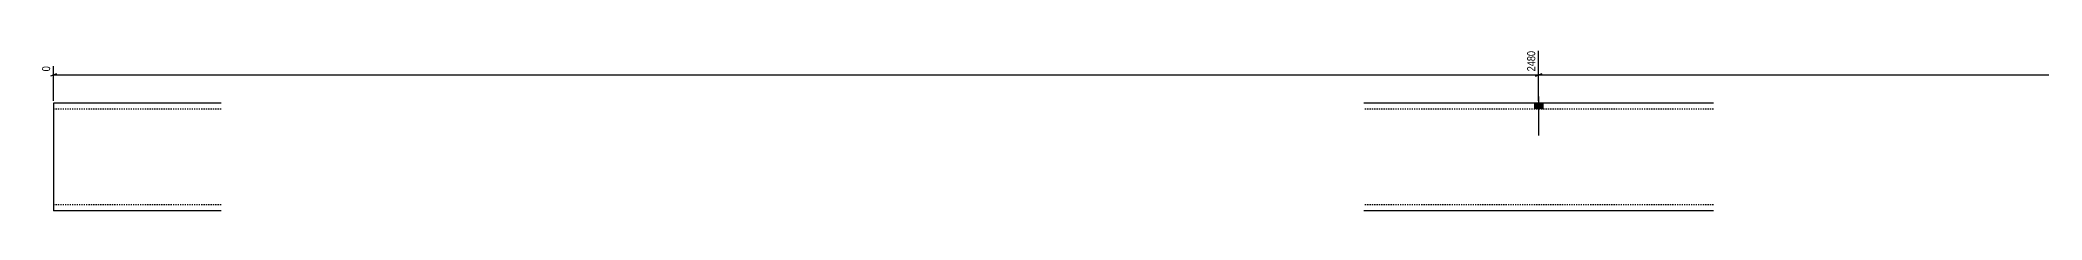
# Model space of a CAD drawing. Header units: millimetres. Extents: x 10 to 19605, y 10 to 297.
# Drawn here: x 12918 to 16261, y 10 to 280 of the extents above; entities that cross this region are included whole.
import ezdxf

# ---------------------------------------------------------------- set-up
doc = ezdxf.new("R2010")
doc.units = ezdxf.units.MM
doc.linetypes.add('DXK_LINE_DOT2', pattern=[3.9198, 1.9599, -1.9599])
doc.layers.add('MÅLSÆTNING', color=7, linetype='Continuous')
doc.layers.add('STÅL', color=7, linetype='Continuous')
doc.styles.add('Arial Narrow', font='ARIALN.TTF', dxfattribs={"height": 0.2})

msp = doc.modelspace()

# ---------------------------------------------------------------- hatches: boundary and pattern name
at = {"layer": 'STÅL', "linetype": 'Continuous'}
msp.add_hatch(color=3, dxfattribs=at).paths.add_polyline_path([(15427.8, 190.5), (15413.8, 190.5), (15413.8, 180.5), (15427.8, 180.5)])

# ---------------------------------------------------------------- linework, layer by layer
at = {"layer": 'MÅLSÆTNING', "color": 7, "linetype": 'Continuous'}
for p, q in [((15420.8, 194), (15420.8, 277.6)), ((12946.1, 239.6), (12935.6, 235.4)), ((12940.8, 194), (12940.8, 252)), ((12940.8, 237.5), (15420.8, 237.5)), ((15415.6, 235.4), (15426.1, 239.6))]:
    msp.add_line(p, q, dxfattribs=at)
at = {"layer": 'STÅL', "color": 3, "linetype": 'Continuous'}
for p, q in [((15420.8, 201.5), (15420.8, 136.5)), ((15413.8, 190.5), (15413.8, 180.5)), ((15427.8, 190.5), (15427.8, 180.5))]:
    msp.add_line(p, q, dxfattribs=at)
at = {"layer": 'STÅL', "color": 2, "linetype": 'Continuous'}
for p, q in [((12940.8, 190.5), (12940.8, 165.5)), ((13220.8, 190.5), (12940.8, 190.5)), ((15712.8, 190.5), (15128.8, 190.5)), ((12940.8, 165.5), (12940.8, 35.5)), ((12940.8, 35.5), (12940.8, 10.5)), ((13220.8, 10.5), (12940.8, 10.5)), ((15712.8, 10.5), (15128.8, 10.5))]:
    msp.add_line(p, q, dxfattribs=at)
at = {"layer": 'STÅL', "color": 7, "linetype": 'DXK_LINE_DOT2'}
for p, q in [((12940.8, 190.5), (12940.8, 183.2)), ((13220.8, 180.5), (12940.8, 180.5)), ((15712.8, 180.5), (15128.8, 180.5)), ((13220.8, 20.5), (12940.8, 20.5)), ((15712.8, 20.5), (15128.8, 20.5))]:
    msp.add_line(p, q, dxfattribs=at)

# ---------------------------------------------------------------- next in the draw order: wipeouts: each hides what was drawn before it
at = {"color": 0, "linetype": 'Continuous'}
for points in [[(15418, 280.4), (15398.4, 280.4), (15398.4, 240.7), (15418, 240.7)], [(12938, 254.8), (12918.4, 254.8), (12918.4, 240.7), (12938, 240.7)]]:
    msp.add_wipeout(points, dxfattribs=at).dxf.layer = 'MÅLSÆTNING'

# ---------------------------------------------------------------- next in the draw order: linework, layer by layer
at = {"layer": 'MÅLSÆTNING', "color": 7, "linetype": 'Continuous'}
for p, q in [((15420.8, 194), (15420.8, 277.6)), ((15426.1, 239.6), (15415.6, 235.4)), ((15420.8, 237.5), (19599.3, 237.5))]:
    msp.add_line(p, q, dxfattribs=at)

# ---------------------------------------------------------------- next in the draw order: texts
at = {"layer": 'MÅLSÆTNING', "color": 3, "linetype": 'Continuous', "style": 'Arial Narrow'}
for s, height, p in [('2480', 13.36, (15415.2, 243.5)), ('0', 13.4, (12935.2, 243.5))]:
    msp.add_text(s, height=height, rotation=90.0002, dxfattribs=at).set_placement(p)

doc.saveas('drawing.dxf')
